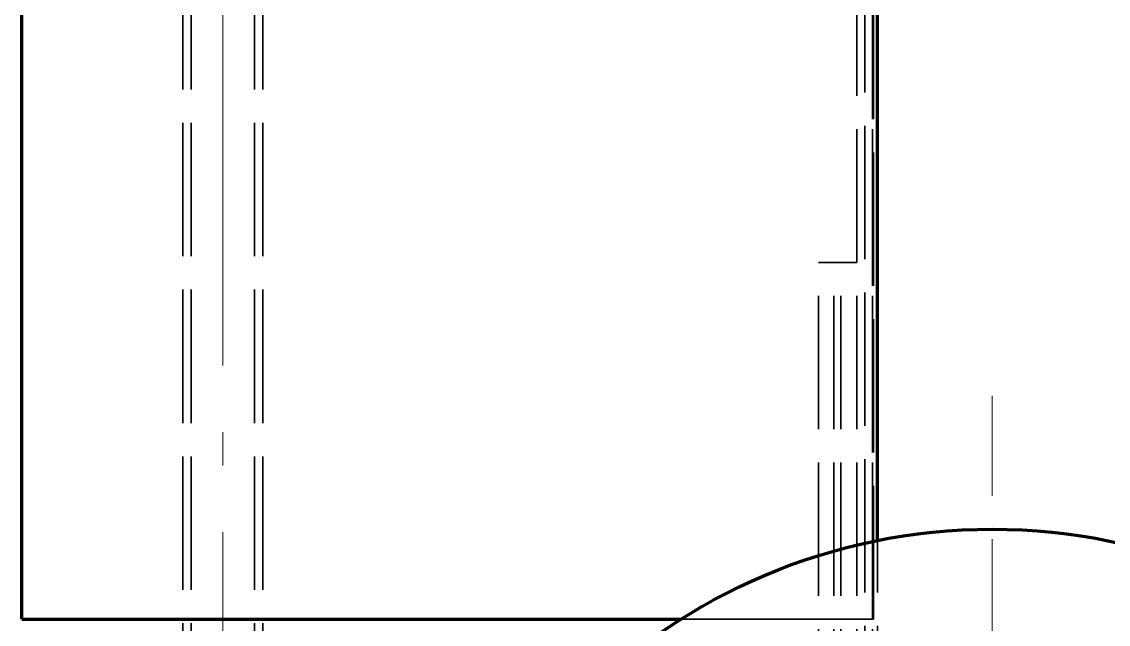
# Model space of a CAD drawing. Header units: millimetres. Extents: x 0 to 2382, y 0 to 420.
# Drawn here: x 283.38 to 315.99, y 248.65 to 266.72 of the extents above; entities that cross this region are included whole.
import ezdxf

# ---------------------------------------------------------------- set-up
doc = ezdxf.new("R2010")
doc.units = ezdxf.units.MM
doc.linetypes.add('IRAM-E-TRAZOS', pattern=[5, 4, -1])
doc.linetypes.add('IRAM-F-TRAZO-PUNTO', pattern=[20, 15, -2, 1, -2])
for name, color, linetype, lineweight in [('01-VISIBLE', 7, 'CONTINUOUS', 70), ('02-OCULTA', 4, 'IRAM-E-TRAZOS', 35), ('03-EJE', 1, 'IRAM-F-TRAZO-PUNTO', 18)]:
    doc.layers.add(name, color=color, linetype=linetype, lineweight=lineweight)

msp = doc.modelspace()

# ---------------------------------------------------------------- linework, layer by layer
at = {"layer": '01-VISIBLE'}
for p, q in [((309.055, 251.158), (309.055, 297.4)), ((283.377, 248.799), (283.377, 270.201))]:
    msp.add_line(p, q, dxfattribs=at)
msp.add_lwpolyline([(283.377, 248.799), (283.427, 248.799), (283.478, 248.799), (283.528, 248.799), (283.578, 248.799), (283.628, 248.799), (283.678, 248.799), (283.728, 248.799), (283.778, 248.799), (283.828, 248.799), (283.878, 248.799), (283.928, 248.799), (283.978, 248.799), (284.028, 248.799), (284.079, 248.799), (284.129, 248.799), (284.179, 248.799), (284.229, 248.799), (284.279, 248.799), (284.329, 248.799), (284.379, 248.799), (284.429, 248.799), (284.479, 248.799), (284.529, 248.799), (284.579, 248.799), (284.629, 248.799), (284.68, 248.799), (284.73, 248.799), (284.78, 248.799), (284.83, 248.799), (284.88, 248.799), (284.93, 248.799), (284.98, 248.799), (285.03, 248.799), (285.08, 248.799), (285.13, 248.799), (285.18, 248.799), (285.23, 248.799), (285.281, 248.799), (285.331, 248.799), (285.381, 248.799), (285.431, 248.799), (285.481, 248.799), (285.531, 248.799), (285.581, 248.799), (285.631, 248.799), (285.681, 248.799), (285.731, 248.799), (285.781, 248.799), (285.831, 248.799), (285.882, 248.799), (285.932, 248.799), (285.982, 248.799), (286.032, 248.799), (286.082, 248.799), (286.132, 248.799), (286.182, 248.799), (286.232, 248.799), (286.282, 248.799), (286.332, 248.799), (286.382, 248.799), (286.432, 248.799), (286.483, 248.799), (286.533, 248.799), (286.583, 248.799), (286.633, 248.799), (286.683, 248.799), (286.733, 248.799), (286.783, 248.799), (286.833, 248.799), (286.883, 248.799), (286.933, 248.799), (286.983, 248.799), (287.033, 248.799), (287.084, 248.799), (287.134, 248.799), (287.184, 248.799), (287.234, 248.799), (287.284, 248.799), (287.334, 248.799), (287.384, 248.799), (287.434, 248.799), (287.484, 248.799), (287.534, 248.799), (287.584, 248.799), (287.634, 248.799), (287.685, 248.799), (287.735, 248.799), (287.785, 248.799), (287.835, 248.799), (287.885, 248.799), (287.935, 248.799), (287.985, 248.799), (288.035, 248.799), (288.085, 248.799), (288.135, 248.799), (288.185, 248.799), (288.235, 248.799), (288.285, 248.799), (288.336, 248.799), (288.386, 248.799), (288.436, 248.799), (288.486, 248.799), (288.536, 248.799), (288.586, 248.799), (288.636, 248.799), (288.686, 248.799), (288.736, 248.799), (288.786, 248.799), (288.836, 248.799), (288.886, 248.799), (288.937, 248.799), (288.987, 248.799), (289.037, 248.799), (289.087, 248.799), (289.137, 248.799), (289.187, 248.799), (289.237, 248.799), (289.287, 248.799), (289.337, 248.799), (289.387, 248.799), (289.437, 248.799), (289.487, 248.799), (289.538, 248.799), (289.588, 248.799), (289.638, 248.799), (289.688, 248.799), (289.738, 248.799), (289.788, 248.799), (289.838, 248.799), (289.888, 248.799), (289.938, 248.799), (289.988, 248.799), (290.038, 248.799), (290.088, 248.799), (290.139, 248.799), (290.189, 248.799), (290.239, 248.799), (290.289, 248.799), (290.339, 248.799), (290.389, 248.799), (290.439, 248.799), (290.489, 248.799), (290.539, 248.799), (290.589, 248.799), (290.639, 248.799), (290.689, 248.799), (290.74, 248.799), (290.79, 248.799), (290.84, 248.799), (290.89, 248.799), (290.94, 248.799), (290.99, 248.799), (291.04, 248.799), (291.09, 248.799), (291.14, 248.799), (291.19, 248.799), (291.24, 248.799), (291.29, 248.799), (291.341, 248.799), (291.391, 248.799), (291.441, 248.799), (291.491, 248.799), (291.541, 248.799), (291.591, 248.799), (291.641, 248.799), (291.691, 248.799), (291.741, 248.799), (291.791, 248.799), (291.841, 248.799), (291.891, 248.799), (291.942, 248.799), (291.992, 248.799), (292.042, 248.799), (292.092, 248.799), (292.142, 248.799), (292.192, 248.799), (292.242, 248.799), (292.292, 248.799), (292.342, 248.799), (292.392, 248.799), (292.442, 248.799), (292.492, 248.799), (292.543, 248.799), (292.593, 248.799), (292.643, 248.799), (292.693, 248.799), (292.743, 248.799), (292.793, 248.799), (292.843, 248.799), (292.893, 248.799), (292.943, 248.799), (292.993, 248.799), (293.043, 248.799), (293.093, 248.799), (293.144, 248.799), (293.194, 248.799), (293.244, 248.799), (293.294, 248.799), (293.344, 248.799), (293.394, 248.799), (293.444, 248.799), (293.494, 248.799), (293.544, 248.799), (293.594, 248.799), (293.644, 248.799), (293.694, 248.799), (293.745, 248.799), (293.795, 248.799), (293.845, 248.799), (293.895, 248.799), (293.945, 248.799), (293.995, 248.799), (294.045, 248.799), (294.095, 248.799), (294.145, 248.799), (294.195, 248.799), (294.245, 248.799), (294.295, 248.799), (294.346, 248.799), (294.396, 248.799), (294.446, 248.799), (294.496, 248.799), (294.546, 248.799), (294.596, 248.799), (294.646, 248.799), (294.696, 248.799), (294.746, 248.799), (294.796, 248.799), (294.846, 248.799), (294.896, 248.799), (294.946, 248.799), (294.997, 248.799), (295.047, 248.799), (295.097, 248.799), (295.147, 248.799), (295.197, 248.799), (295.247, 248.799), (295.297, 248.799), (295.347, 248.799), (295.397, 248.799), (295.447, 248.799), (295.497, 248.799), (295.547, 248.799), (295.598, 248.799), (295.648, 248.799), (295.698, 248.799), (295.748, 248.799), (295.798, 248.799), (295.848, 248.799), (295.898, 248.799), (295.948, 248.799), (295.998, 248.799), (296.048, 248.799), (296.098, 248.799), (296.148, 248.799), (296.199, 248.799), (296.249, 248.799), (296.299, 248.799), (296.349, 248.799), (296.399, 248.799), (296.449, 248.799), (296.499, 248.799), (296.549, 248.799), (296.599, 248.799), (296.649, 248.799), (296.699, 248.799), (296.749, 248.799), (296.8, 248.799), (296.85, 248.799), (296.9, 248.799), (296.95, 248.799), (297, 248.799), (297.05, 248.799), (297.1, 248.799), (297.15, 248.799), (297.2, 248.799), (297.25, 248.799), (297.3, 248.799), (297.35, 248.799), (297.401, 248.799), (297.451, 248.799), (297.501, 248.799), (297.551, 248.799), (297.601, 248.799), (297.651, 248.799), (297.701, 248.799), (297.751, 248.799), (297.801, 248.799), (297.851, 248.799), (297.901, 248.799), (297.951, 248.799), (298.002, 248.799), (298.052, 248.799), (298.102, 248.799), (298.152, 248.799), (298.202, 248.799), (298.252, 248.799), (298.302, 248.799), (298.352, 248.799), (298.402, 248.799), (298.452, 248.799), (298.502, 248.799), (298.552, 248.799), (298.603, 248.799), (298.653, 248.799), (298.703, 248.799), (298.753, 248.799), (298.803, 248.799), (298.853, 248.799), (298.903, 248.799), (298.953, 248.799), (299.003, 248.799), (299.053, 248.799), (299.103, 248.799), (299.153, 248.799), (299.204, 248.799), (299.254, 248.799), (299.304, 248.799), (299.354, 248.799), (299.404, 248.799), (299.454, 248.799), (299.504, 248.799), (299.554, 248.799), (299.604, 248.799), (299.654, 248.799), (299.704, 248.799), (299.754, 248.799), (299.805, 248.799), (299.855, 248.799), (299.905, 248.799), (299.955, 248.799), (300.005, 248.799), (300.055, 248.799), (300.105, 248.799), (300.155, 248.799), (300.205, 248.799), (300.255, 248.799), (300.305, 248.799), (300.355, 248.799), (300.406, 248.799), (300.456, 248.799), (300.506, 248.799), (300.556, 248.799), (300.606, 248.799), (300.656, 248.799), (300.706, 248.799), (300.756, 248.799), (300.806, 248.799), (300.856, 248.799), (300.906, 248.799), (300.956, 248.799), (301.006, 248.799), (301.057, 248.799), (301.107, 248.799), (301.157, 248.799), (301.207, 248.799), (301.257, 248.799), (301.307, 248.799), (301.357, 248.799), (301.407, 248.799), (301.457, 248.799), (301.507, 248.799), (301.557, 248.799), (301.607, 248.799), (301.658, 248.799), (301.708, 248.799), (301.758, 248.799), (301.808, 248.799), (301.858, 248.799), (301.908, 248.799), (301.958, 248.799), (302.008, 248.799), (302.058, 248.799), (302.108, 248.799), (302.158, 248.799), (302.208, 248.799), (302.259, 248.799), (302.309, 248.799), (302.359, 248.799), (302.409, 248.799), (302.459, 248.799), (302.509, 248.799), (302.559, 248.799), (302.609, 248.799), (302.659, 248.799), (302.709, 248.799), (302.759, 248.799), (302.809, 248.799), (302.86, 248.799), (302.91, 248.799), (302.96, 248.799), (303.01, 248.799), (303.06, 248.799), (303.11, 248.799), (303.16, 248.799)], dxfattribs=at)
msp.add_circle((312.5, 234), 17.5, dxfattribs=at)
at = {"layer": '02-OCULTA'}
for p, q in [((288.212, 219.685), (288.212, 312.118)), ((288.462, 219.685), (288.462, 312.118)), ((290.362, 219.685), (290.362, 312.118)), ((290.612, 219.685), (290.612, 312.118)), ((308.437, 229.5), (308.437, 297.5)), ((308.675, 229.6), (308.675, 297.4)), ((308.675, 229.6), (308.675, 297.4)), ((308.912, 229.5), (308.912, 297.4)), ((309.055, 229.6), (309.055, 297.4)), ((283.377, 248.799), (283.377, 270.201)), ((283.387, 248.799), (283.387, 270.201)), ((283.387, 248.799), (283.387, 270.201)), ((308.912, 248.799), (308.912, 270.201)), ((308.942, 248.799), (308.942, 270.201)), ((307.293, 259.5), (307.751, 259.5)), ((307.293, 259.5), (307.751, 259.5)), ((307.293, 239.5), (307.293, 259.5)), ((307.293, 239.5), (307.293, 259.5)), ((307.751, 239.5), (307.751, 259.5)), ((307.751, 239.5), (307.751, 259.5)), ((307.962, 239.5), (307.962, 259.5)), ((308.437, 239.5), (308.437, 259.5)), ((309.055, 229.6), (309.055, 251.158)), ((283.387, 248.799), (283.377, 248.799)), ((283.387, 248.799), (283.377, 248.799))]:
    msp.add_line(p, q, dxfattribs=at)
for points in [[(307.293, 259.5), (307.344, 259.5), (307.396, 259.5), (307.447, 259.5), (307.499, 259.5), (307.55, 259.5), (307.602, 259.5), (307.653, 259.5), (307.705, 259.5), (307.756, 259.5), (307.808, 259.5), (307.859, 259.5), (307.911, 259.5), (307.962, 259.5)], [(307.962, 259.5), (307.911, 259.5), (307.859, 259.5), (307.808, 259.5), (307.756, 259.5), (307.705, 259.5), (307.653, 259.5), (307.602, 259.5), (307.55, 259.5), (307.499, 259.5), (307.447, 259.5), (307.396, 259.5), (307.344, 259.5), (307.293, 259.5)], [(307.751, 259.5), (307.803, 259.5), (307.856, 259.5), (307.909, 259.5), (307.962, 259.5), (308.015, 259.5), (308.068, 259.5), (308.12, 259.5), (308.173, 259.5), (308.226, 259.5), (308.279, 259.5), (308.332, 259.5), (308.385, 259.5), (308.437, 259.5)], [(308.437, 259.5), (308.385, 259.5), (308.332, 259.5), (308.279, 259.5), (308.226, 259.5), (308.173, 259.5), (308.12, 259.5), (308.068, 259.5), (308.015, 259.5), (307.962, 259.5), (307.909, 259.5), (307.856, 259.5), (307.803, 259.5), (307.751, 259.5)], [(308.942, 248.799), (308.879, 248.799), (308.815, 248.799), (308.751, 248.799), (308.687, 248.799), (308.623, 248.799), (308.559, 248.799), (308.495, 248.799), (308.431, 248.799), (308.367, 248.799), (308.303, 248.799), (308.239, 248.799), (308.176, 248.799), (308.112, 248.799), (308.048, 248.799), (307.984, 248.799), (307.92, 248.799), (307.856, 248.799), (307.792, 248.799), (307.728, 248.799), (307.664, 248.799), (307.6, 248.799), (307.536, 248.799), (307.473, 248.799), (307.409, 248.799), (307.345, 248.799), (307.281, 248.799), (307.217, 248.799), (307.153, 248.799), (307.089, 248.799), (307.025, 248.799), (306.961, 248.799), (306.897, 248.799), (306.833, 248.799), (306.769, 248.799), (306.706, 248.799), (306.642, 248.799), (306.578, 248.799), (306.514, 248.799), (306.45, 248.799), (306.386, 248.799), (306.322, 248.799), (306.258, 248.799), (306.194, 248.799), (306.13, 248.799), (306.066, 248.799), (306.003, 248.799), (305.939, 248.799), (305.875, 248.799), (305.811, 248.799), (305.747, 248.799), (305.683, 248.799), (305.619, 248.799), (305.555, 248.799), (305.491, 248.799), (305.427, 248.799), (305.363, 248.799), (305.299, 248.799), (305.236, 248.799), (305.172, 248.799), (305.108, 248.799), (305.044, 248.799), (304.98, 248.799), (304.916, 248.799), (304.852, 248.799), (304.788, 248.799), (304.724, 248.799), (304.66, 248.799), (304.596, 248.799), (304.533, 248.799), (304.469, 248.799), (304.405, 248.799), (304.341, 248.799), (304.277, 248.799), (304.213, 248.799), (304.149, 248.799), (304.085, 248.799), (304.021, 248.799), (303.957, 248.799), (303.893, 248.799), (303.829, 248.799), (303.766, 248.799), (303.702, 248.799), (303.638, 248.799), (303.574, 248.799), (303.51, 248.799), (303.446, 248.799), (303.382, 248.799), (303.318, 248.799), (303.254, 248.799), (303.19, 248.799), (303.126, 248.799), (303.063, 248.799), (302.999, 248.799), (302.935, 248.799), (302.871, 248.799), (302.807, 248.799), (302.743, 248.799), (302.679, 248.799), (302.615, 248.799), (302.551, 248.799), (302.487, 248.799), (302.423, 248.799), (302.359, 248.799), (302.296, 248.799), (302.232, 248.799), (302.168, 248.799), (302.104, 248.799), (302.04, 248.799), (301.976, 248.799), (301.912, 248.799), (301.848, 248.799), (301.784, 248.799), (301.72, 248.799), (301.656, 248.799), (301.593, 248.799), (301.529, 248.799), (301.465, 248.799), (301.401, 248.799), (301.337, 248.799), (301.273, 248.799), (301.209, 248.799), (301.145, 248.799), (301.081, 248.799), (301.017, 248.799), (300.953, 248.799), (300.889, 248.799), (300.826, 248.799), (300.762, 248.799), (300.698, 248.799), (300.634, 248.799), (300.57, 248.799), (300.506, 248.799), (300.442, 248.799), (300.378, 248.799), (300.314, 248.799), (300.25, 248.799), (300.186, 248.799), (300.123, 248.799), (300.059, 248.799), (299.995, 248.799), (299.931, 248.799), (299.867, 248.799), (299.803, 248.799), (299.739, 248.799), (299.675, 248.799), (299.611, 248.799), (299.547, 248.799), (299.483, 248.799), (299.419, 248.799), (299.356, 248.799), (299.292, 248.799), (299.228, 248.799), (299.164, 248.799), (299.1, 248.799), (299.036, 248.799), (298.972, 248.799), (298.908, 248.799), (298.844, 248.799), (298.78, 248.799), (298.716, 248.799), (298.653, 248.799), (298.589, 248.799), (298.525, 248.799), (298.461, 248.799), (298.397, 248.799), (298.333, 248.799), (298.269, 248.799), (298.205, 248.799), (298.141, 248.799), (298.077, 248.799), (298.013, 248.799), (297.95, 248.799), (297.886, 248.799), (297.822, 248.799), (297.758, 248.799), (297.694, 248.799), (297.63, 248.799), (297.566, 248.799), (297.502, 248.799), (297.438, 248.799), (297.374, 248.799), (297.31, 248.799), (297.246, 248.799), (297.183, 248.799), (297.119, 248.799), (297.055, 248.799), (296.991, 248.799), (296.927, 248.799), (296.863, 248.799), (296.799, 248.799), (296.735, 248.799), (296.671, 248.799), (296.607, 248.799), (296.543, 248.799), (296.48, 248.799), (296.416, 248.799), (296.352, 248.799), (296.288, 248.799), (296.224, 248.799), (296.16, 248.799), (296.096, 248.799), (296.032, 248.799), (295.968, 248.799), (295.904, 248.799), (295.84, 248.799), (295.776, 248.799), (295.713, 248.799), (295.649, 248.799), (295.585, 248.799), (295.521, 248.799), (295.457, 248.799), (295.393, 248.799), (295.329, 248.799), (295.265, 248.799), (295.201, 248.799), (295.137, 248.799), (295.073, 248.799), (295.01, 248.799), (294.946, 248.799), (294.882, 248.799), (294.818, 248.799), (294.754, 248.799), (294.69, 248.799), (294.626, 248.799), (294.562, 248.799), (294.498, 248.799), (294.434, 248.799), (294.37, 248.799), (294.306, 248.799), (294.243, 248.799), (294.179, 248.799), (294.115, 248.799), (294.051, 248.799), (293.987, 248.799), (293.923, 248.799), (293.859, 248.799), (293.795, 248.799), (293.731, 248.799), (293.667, 248.799), (293.603, 248.799), (293.54, 248.799), (293.476, 248.799), (293.412, 248.799), (293.348, 248.799), (293.284, 248.799), (293.22, 248.799), (293.156, 248.799), (293.092, 248.799), (293.028, 248.799), (292.964, 248.799), (292.9, 248.799), (292.836, 248.799), (292.773, 248.799), (292.709, 248.799), (292.645, 248.799), (292.581, 248.799), (292.517, 248.799), (292.453, 248.799), (292.389, 248.799), (292.325, 248.799), (292.261, 248.799), (292.197, 248.799), (292.133, 248.799), (292.07, 248.799), (292.006, 248.799), (291.942, 248.799), (291.878, 248.799), (291.814, 248.799), (291.75, 248.799), (291.686, 248.799), (291.622, 248.799), (291.558, 248.799), (291.494, 248.799), (291.43, 248.799), (291.366, 248.799), (291.303, 248.799), (291.239, 248.799), (291.175, 248.799), (291.111, 248.799), (291.047, 248.799), (290.983, 248.799), (290.919, 248.799), (290.855, 248.799), (290.791, 248.799), (290.727, 248.799), (290.663, 248.799), (290.6, 248.799), (290.536, 248.799), (290.472, 248.799), (290.408, 248.799), (290.344, 248.799), (290.28, 248.799), (290.216, 248.799), (290.152, 248.799), (290.088, 248.799), (290.024, 248.799), (289.96, 248.799), (289.896, 248.799), (289.833, 248.799), (289.769, 248.799), (289.705, 248.799), (289.641, 248.799), (289.577, 248.799), (289.513, 248.799), (289.449, 248.799), (289.385, 248.799), (289.321, 248.799), (289.257, 248.799), (289.193, 248.799), (289.13, 248.799), (289.066, 248.799), (289.002, 248.799), (288.938, 248.799), (288.874, 248.799), (288.81, 248.799), (288.746, 248.799), (288.682, 248.799), (288.618, 248.799), (288.554, 248.799), (288.49, 248.799), (288.427, 248.799), (288.363, 248.799), (288.299, 248.799), (288.235, 248.799), (288.171, 248.799), (288.107, 248.799), (288.043, 248.799), (287.979, 248.799), (287.915, 248.799), (287.851, 248.799), (287.787, 248.799), (287.723, 248.799), (287.66, 248.799), (287.596, 248.799), (287.532, 248.799), (287.468, 248.799), (287.404, 248.799), (287.34, 248.799), (287.276, 248.799), (287.212, 248.799), (287.148, 248.799), (287.084, 248.799), (287.02, 248.799), (286.957, 248.799), (286.893, 248.799), (286.829, 248.799), (286.765, 248.799), (286.701, 248.799), (286.637, 248.799), (286.573, 248.799), (286.509, 248.799), (286.445, 248.799), (286.381, 248.799), (286.317, 248.799), (286.253, 248.799), (286.19, 248.799), (286.126, 248.799), (286.062, 248.799), (285.998, 248.799), (285.934, 248.799), (285.87, 248.799), (285.806, 248.799), (285.742, 248.799), (285.678, 248.799), (285.614, 248.799), (285.55, 248.799), (285.487, 248.799), (285.423, 248.799), (285.359, 248.799), (285.295, 248.799), (285.231, 248.799), (285.167, 248.799), (285.103, 248.799), (285.039, 248.799), (284.975, 248.799), (284.911, 248.799), (284.847, 248.799), (284.783, 248.799), (284.72, 248.799), (284.656, 248.799), (284.592, 248.799), (284.528, 248.799), (284.464, 248.799), (284.4, 248.799), (284.336, 248.799), (284.272, 248.799), (284.208, 248.799), (284.144, 248.799), (284.08, 248.799), (284.017, 248.799), (283.953, 248.799), (283.889, 248.799), (283.825, 248.799), (283.761, 248.799), (283.697, 248.799), (283.633, 248.799), (283.569, 248.799), (283.505, 248.799), (283.441, 248.799), (283.377, 248.799)], [(283.387, 248.799), (283.45, 248.799), (283.514, 248.799), (283.578, 248.799), (283.642, 248.799), (283.706, 248.799), (283.77, 248.799), (283.833, 248.799), (283.897, 248.799), (283.961, 248.799), (284.025, 248.799), (284.089, 248.799), (284.152, 248.799), (284.216, 248.799), (284.28, 248.799), (284.344, 248.799), (284.408, 248.799), (284.472, 248.799), (284.535, 248.799), (284.599, 248.799), (284.663, 248.799), (284.727, 248.799), (284.791, 248.799), (284.854, 248.799), (284.918, 248.799), (284.982, 248.799), (285.046, 248.799), (285.11, 248.799), (285.173, 248.799), (285.237, 248.799), (285.301, 248.799), (285.365, 248.799), (285.429, 248.799), (285.493, 248.799), (285.556, 248.799), (285.62, 248.799), (285.684, 248.799), (285.748, 248.799), (285.812, 248.799), (285.875, 248.799), (285.939, 248.799), (286.003, 248.799), (286.067, 248.799), (286.131, 248.799), (286.195, 248.799), (286.258, 248.799), (286.322, 248.799), (286.386, 248.799), (286.45, 248.799), (286.514, 248.799), (286.577, 248.799), (286.641, 248.799), (286.705, 248.799), (286.769, 248.799), (286.833, 248.799), (286.896, 248.799), (286.96, 248.799), (287.024, 248.799), (287.088, 248.799), (287.152, 248.799), (287.216, 248.799), (287.279, 248.799), (287.343, 248.799), (287.407, 248.799), (287.471, 248.799), (287.535, 248.799), (287.598, 248.799), (287.662, 248.799), (287.726, 248.799), (287.79, 248.799), (287.854, 248.799), (287.918, 248.799), (287.981, 248.799), (288.045, 248.799), (288.109, 248.799), (288.173, 248.799), (288.237, 248.799), (288.3, 248.799), (288.364, 248.799), (288.428, 248.799), (288.492, 248.799), (288.556, 248.799), (288.619, 248.799), (288.683, 248.799), (288.747, 248.799), (288.811, 248.799), (288.875, 248.799), (288.939, 248.799), (289.002, 248.799), (289.066, 248.799), (289.13, 248.799), (289.194, 248.799), (289.258, 248.799), (289.321, 248.799), (289.385, 248.799), (289.449, 248.799), (289.513, 248.799), (289.577, 248.799), (289.64, 248.799), (289.704, 248.799), (289.768, 248.799), (289.832, 248.799), (289.896, 248.799), (289.96, 248.799), (290.023, 248.799), (290.087, 248.799), (290.151, 248.799), (290.215, 248.799), (290.279, 248.799), (290.342, 248.799), (290.406, 248.799), (290.47, 248.799), (290.534, 248.799), (290.598, 248.799), (290.662, 248.799), (290.725, 248.799), (290.789, 248.799), (290.853, 248.799), (290.917, 248.799), (290.981, 248.799), (291.044, 248.799), (291.108, 248.799), (291.172, 248.799), (291.236, 248.799), (291.3, 248.799), (291.363, 248.799), (291.427, 248.799), (291.491, 248.799), (291.555, 248.799), (291.619, 248.799), (291.683, 248.799), (291.746, 248.799), (291.81, 248.799), (291.874, 248.799), (291.938, 248.799), (292.002, 248.799), (292.065, 248.799), (292.129, 248.799), (292.193, 248.799), (292.257, 248.799), (292.321, 248.799), (292.385, 248.799), (292.448, 248.799), (292.512, 248.799), (292.576, 248.799), (292.64, 248.799), (292.704, 248.799), (292.767, 248.799), (292.831, 248.799), (292.895, 248.799), (292.959, 248.799), (293.023, 248.799), (293.086, 248.799), (293.15, 248.799), (293.214, 248.799), (293.278, 248.799), (293.342, 248.799), (293.406, 248.799), (293.469, 248.799), (293.533, 248.799), (293.597, 248.799), (293.661, 248.799), (293.725, 248.799), (293.788, 248.799), (293.852, 248.799), (293.916, 248.799), (293.98, 248.799), (294.044, 248.799), (294.108, 248.799), (294.171, 248.799), (294.235, 248.799), (294.299, 248.799), (294.363, 248.799), (294.427, 248.799), (294.49, 248.799), (294.554, 248.799), (294.618, 248.799), (294.682, 248.799), (294.746, 248.799), (294.809, 248.799), (294.873, 248.799), (294.937, 248.799), (295.001, 248.799), (295.065, 248.799), (295.129, 248.799), (295.192, 248.799), (295.256, 248.799), (295.32, 248.799), (295.384, 248.799), (295.448, 248.799), (295.511, 248.799), (295.575, 248.799), (295.639, 248.799), (295.703, 248.799), (295.767, 248.799), (295.831, 248.799), (295.894, 248.799), (295.958, 248.799), (296.022, 248.799), (296.086, 248.799), (296.15, 248.799), (296.213, 248.799), (296.277, 248.799), (296.341, 248.799), (296.405, 248.799), (296.469, 248.799), (296.532, 248.799), (296.596, 248.799), (296.66, 248.799), (296.724, 248.799), (296.788, 248.799), (296.852, 248.799), (296.915, 248.799), (296.979, 248.799), (297.043, 248.799), (297.107, 248.799), (297.171, 248.799), (297.234, 248.799), (297.298, 248.799), (297.362, 248.799), (297.426, 248.799), (297.49, 248.799), (297.554, 248.799), (297.617, 248.799), (297.681, 248.799), (297.745, 248.799), (297.809, 248.799), (297.873, 248.799), (297.936, 248.799), (298, 248.799), (298.064, 248.799), (298.128, 248.799), (298.192, 248.799), (298.255, 248.799), (298.319, 248.799), (298.383, 248.799), (298.447, 248.799), (298.511, 248.799), (298.575, 248.799), (298.638, 248.799), (298.702, 248.799), (298.766, 248.799), (298.83, 248.799), (298.894, 248.799), (298.957, 248.799), (299.021, 248.799), (299.085, 248.799), (299.149, 248.799), (299.213, 248.799), (299.276, 248.799), (299.34, 248.799), (299.404, 248.799), (299.468, 248.799), (299.532, 248.799), (299.596, 248.799), (299.659, 248.799), (299.723, 248.799), (299.787, 248.799), (299.851, 248.799), (299.915, 248.799), (299.978, 248.799), (300.042, 248.799), (300.106, 248.799), (300.17, 248.799), (300.234, 248.799), (300.298, 248.799), (300.361, 248.799), (300.425, 248.799), (300.489, 248.799), (300.553, 248.799), (300.617, 248.799), (300.68, 248.799), (300.744, 248.799), (300.808, 248.799), (300.872, 248.799), (300.936, 248.799), (300.999, 248.799), (301.063, 248.799), (301.127, 248.799), (301.191, 248.799), (301.255, 248.799), (301.319, 248.799), (301.382, 248.799), (301.446, 248.799), (301.51, 248.799), (301.574, 248.799), (301.638, 248.799), (301.701, 248.799), (301.765, 248.799), (301.829, 248.799), (301.893, 248.799), (301.957, 248.799), (302.021, 248.799), (302.084, 248.799), (302.148, 248.799), (302.212, 248.799), (302.276, 248.799), (302.34, 248.799), (302.403, 248.799), (302.467, 248.799), (302.531, 248.799), (302.595, 248.799), (302.659, 248.799), (302.722, 248.799), (302.786, 248.799), (302.85, 248.799), (302.914, 248.799), (302.978, 248.799), (303.042, 248.799), (303.105, 248.799), (303.169, 248.799), (303.233, 248.799), (303.297, 248.799), (303.361, 248.799), (303.424, 248.799), (303.488, 248.799), (303.552, 248.799), (303.616, 248.799), (303.68, 248.799), (303.744, 248.799), (303.807, 248.799), (303.871, 248.799), (303.935, 248.799), (303.999, 248.799), (304.063, 248.799), (304.126, 248.799), (304.19, 248.799), (304.254, 248.799), (304.318, 248.799), (304.382, 248.799), (304.445, 248.799), (304.509, 248.799), (304.573, 248.799), (304.637, 248.799), (304.701, 248.799), (304.765, 248.799), (304.828, 248.799), (304.892, 248.799), (304.956, 248.799), (305.02, 248.799), (305.084, 248.799), (305.147, 248.799), (305.211, 248.799), (305.275, 248.799), (305.339, 248.799), (305.403, 248.799), (305.467, 248.799), (305.53, 248.799), (305.594, 248.799), (305.658, 248.799), (305.722, 248.799), (305.786, 248.799), (305.849, 248.799), (305.913, 248.799), (305.977, 248.799), (306.041, 248.799), (306.105, 248.799), (306.168, 248.799), (306.232, 248.799), (306.296, 248.799), (306.36, 248.799), (306.424, 248.799), (306.488, 248.799), (306.551, 248.799), (306.615, 248.799), (306.679, 248.799), (306.743, 248.799), (306.807, 248.799), (306.87, 248.799), (306.934, 248.799), (306.998, 248.799), (307.062, 248.799), (307.126, 248.799), (307.19, 248.799), (307.253, 248.799), (307.317, 248.799), (307.381, 248.799), (307.445, 248.799), (307.509, 248.799), (307.572, 248.799), (307.636, 248.799), (307.7, 248.799), (307.764, 248.799), (307.828, 248.799), (307.891, 248.799), (307.955, 248.799), (308.019, 248.799), (308.083, 248.799), (308.147, 248.799), (308.211, 248.799), (308.274, 248.799), (308.338, 248.799), (308.402, 248.799), (308.466, 248.799), (308.53, 248.799), (308.593, 248.799), (308.657, 248.799), (308.721, 248.799), (308.785, 248.799), (308.849, 248.799), (308.912, 248.799)], [(308.912, 248.799), (308.849, 248.799), (308.785, 248.799), (308.721, 248.799), (308.657, 248.799), (308.593, 248.799), (308.53, 248.799), (308.466, 248.799), (308.402, 248.799), (308.338, 248.799), (308.274, 248.799), (308.211, 248.799), (308.147, 248.799), (308.083, 248.799), (308.019, 248.799), (307.955, 248.799), (307.891, 248.799), (307.828, 248.799), (307.764, 248.799), (307.7, 248.799), (307.636, 248.799), (307.572, 248.799), (307.509, 248.799), (307.445, 248.799), (307.381, 248.799), (307.317, 248.799), (307.253, 248.799), (307.19, 248.799), (307.126, 248.799), (307.062, 248.799), (306.998, 248.799), (306.934, 248.799), (306.87, 248.799), (306.807, 248.799), (306.743, 248.799), (306.679, 248.799), (306.615, 248.799), (306.551, 248.799), (306.488, 248.799), (306.424, 248.799), (306.36, 248.799), (306.296, 248.799), (306.232, 248.799), (306.168, 248.799), (306.105, 248.799), (306.041, 248.799), (305.977, 248.799), (305.913, 248.799), (305.849, 248.799), (305.786, 248.799), (305.722, 248.799), (305.658, 248.799), (305.594, 248.799), (305.53, 248.799), (305.467, 248.799), (305.403, 248.799), (305.339, 248.799), (305.275, 248.799), (305.211, 248.799), (305.147, 248.799), (305.084, 248.799), (305.02, 248.799), (304.956, 248.799), (304.892, 248.799), (304.828, 248.799), (304.765, 248.799), (304.701, 248.799), (304.637, 248.799), (304.573, 248.799), (304.509, 248.799), (304.445, 248.799), (304.382, 248.799), (304.318, 248.799), (304.254, 248.799), (304.19, 248.799), (304.126, 248.799), (304.063, 248.799), (303.999, 248.799), (303.935, 248.799), (303.871, 248.799), (303.807, 248.799), (303.744, 248.799), (303.68, 248.799), (303.616, 248.799), (303.552, 248.799), (303.488, 248.799), (303.424, 248.799), (303.361, 248.799), (303.297, 248.799), (303.233, 248.799), (303.169, 248.799), (303.105, 248.799), (303.042, 248.799), (302.978, 248.799), (302.914, 248.799), (302.85, 248.799), (302.786, 248.799), (302.722, 248.799), (302.659, 248.799), (302.595, 248.799), (302.531, 248.799), (302.467, 248.799), (302.403, 248.799), (302.34, 248.799), (302.276, 248.799), (302.212, 248.799), (302.148, 248.799), (302.084, 248.799), (302.021, 248.799), (301.957, 248.799), (301.893, 248.799), (301.829, 248.799), (301.765, 248.799), (301.701, 248.799), (301.638, 248.799), (301.574, 248.799), (301.51, 248.799), (301.446, 248.799), (301.382, 248.799), (301.319, 248.799), (301.255, 248.799), (301.191, 248.799), (301.127, 248.799), (301.063, 248.799), (300.999, 248.799), (300.936, 248.799), (300.872, 248.799), (300.808, 248.799), (300.744, 248.799), (300.68, 248.799), (300.617, 248.799), (300.553, 248.799), (300.489, 248.799), (300.425, 248.799), (300.361, 248.799), (300.298, 248.799), (300.234, 248.799), (300.17, 248.799), (300.106, 248.799), (300.042, 248.799), (299.978, 248.799), (299.915, 248.799), (299.851, 248.799), (299.787, 248.799), (299.723, 248.799), (299.659, 248.799), (299.596, 248.799), (299.532, 248.799), (299.468, 248.799), (299.404, 248.799), (299.34, 248.799), (299.276, 248.799), (299.213, 248.799), (299.149, 248.799), (299.085, 248.799), (299.021, 248.799), (298.957, 248.799), (298.894, 248.799), (298.83, 248.799), (298.766, 248.799), (298.702, 248.799), (298.638, 248.799), (298.575, 248.799), (298.511, 248.799), (298.447, 248.799), (298.383, 248.799), (298.319, 248.799), (298.255, 248.799), (298.192, 248.799), (298.128, 248.799), (298.064, 248.799), (298, 248.799), (297.936, 248.799), (297.873, 248.799), (297.809, 248.799), (297.745, 248.799), (297.681, 248.799), (297.617, 248.799), (297.554, 248.799), (297.49, 248.799), (297.426, 248.799), (297.362, 248.799), (297.298, 248.799), (297.234, 248.799), (297.171, 248.799), (297.107, 248.799), (297.043, 248.799), (296.979, 248.799), (296.915, 248.799), (296.852, 248.799), (296.788, 248.799), (296.724, 248.799), (296.66, 248.799), (296.596, 248.799), (296.532, 248.799), (296.469, 248.799), (296.405, 248.799), (296.341, 248.799), (296.277, 248.799), (296.213, 248.799), (296.15, 248.799), (296.086, 248.799), (296.022, 248.799), (295.958, 248.799), (295.894, 248.799), (295.831, 248.799), (295.767, 248.799), (295.703, 248.799), (295.639, 248.799), (295.575, 248.799), (295.511, 248.799), (295.448, 248.799), (295.384, 248.799), (295.32, 248.799), (295.256, 248.799), (295.192, 248.799), (295.129, 248.799), (295.065, 248.799), (295.001, 248.799), (294.937, 248.799), (294.873, 248.799), (294.809, 248.799), (294.746, 248.799), (294.682, 248.799), (294.618, 248.799), (294.554, 248.799), (294.49, 248.799), (294.427, 248.799), (294.363, 248.799), (294.299, 248.799), (294.235, 248.799), (294.171, 248.799), (294.108, 248.799), (294.044, 248.799), (293.98, 248.799), (293.916, 248.799), (293.852, 248.799), (293.788, 248.799), (293.725, 248.799), (293.661, 248.799), (293.597, 248.799), (293.533, 248.799), (293.469, 248.799), (293.406, 248.799), (293.342, 248.799), (293.278, 248.799), (293.214, 248.799), (293.15, 248.799), (293.086, 248.799), (293.023, 248.799), (292.959, 248.799), (292.895, 248.799), (292.831, 248.799), (292.767, 248.799), (292.704, 248.799), (292.64, 248.799), (292.576, 248.799), (292.512, 248.799), (292.448, 248.799), (292.385, 248.799), (292.321, 248.799), (292.257, 248.799), (292.193, 248.799), (292.129, 248.799), (292.065, 248.799), (292.002, 248.799), (291.938, 248.799), (291.874, 248.799), (291.81, 248.799), (291.746, 248.799), (291.683, 248.799), (291.619, 248.799), (291.555, 248.799), (291.491, 248.799), (291.427, 248.799), (291.363, 248.799), (291.3, 248.799), (291.236, 248.799), (291.172, 248.799), (291.108, 248.799), (291.044, 248.799), (290.981, 248.799), (290.917, 248.799), (290.853, 248.799), (290.789, 248.799), (290.725, 248.799), (290.662, 248.799), (290.598, 248.799), (290.534, 248.799), (290.47, 248.799), (290.406, 248.799), (290.342, 248.799), (290.279, 248.799), (290.215, 248.799), (290.151, 248.799), (290.087, 248.799), (290.023, 248.799), (289.96, 248.799), (289.896, 248.799), (289.832, 248.799), (289.768, 248.799), (289.704, 248.799), (289.64, 248.799), (289.577, 248.799), (289.513, 248.799), (289.449, 248.799), (289.385, 248.799), (289.321, 248.799), (289.258, 248.799), (289.194, 248.799), (289.13, 248.799), (289.066, 248.799), (289.002, 248.799), (288.939, 248.799), (288.875, 248.799), (288.811, 248.799), (288.747, 248.799), (288.683, 248.799), (288.619, 248.799), (288.556, 248.799), (288.492, 248.799), (288.428, 248.799), (288.364, 248.799), (288.3, 248.799), (288.237, 248.799), (288.173, 248.799), (288.109, 248.799), (288.045, 248.799), (287.981, 248.799), (287.918, 248.799), (287.854, 248.799), (287.79, 248.799), (287.726, 248.799), (287.662, 248.799), (287.598, 248.799), (287.535, 248.799), (287.471, 248.799), (287.407, 248.799), (287.343, 248.799), (287.279, 248.799), (287.216, 248.799), (287.152, 248.799), (287.088, 248.799), (287.024, 248.799), (286.96, 248.799), (286.896, 248.799), (286.833, 248.799), (286.769, 248.799), (286.705, 248.799), (286.641, 248.799), (286.577, 248.799), (286.514, 248.799), (286.45, 248.799), (286.386, 248.799), (286.322, 248.799), (286.258, 248.799), (286.195, 248.799), (286.131, 248.799), (286.067, 248.799), (286.003, 248.799), (285.939, 248.799), (285.875, 248.799), (285.812, 248.799), (285.748, 248.799), (285.684, 248.799), (285.62, 248.799), (285.556, 248.799), (285.493, 248.799), (285.429, 248.799), (285.365, 248.799), (285.301, 248.799), (285.237, 248.799), (285.173, 248.799), (285.11, 248.799), (285.046, 248.799), (284.982, 248.799), (284.918, 248.799), (284.854, 248.799), (284.791, 248.799), (284.727, 248.799), (284.663, 248.799), (284.599, 248.799), (284.535, 248.799), (284.472, 248.799), (284.408, 248.799), (284.344, 248.799), (284.28, 248.799), (284.216, 248.799), (284.152, 248.799), (284.089, 248.799), (284.025, 248.799), (283.961, 248.799), (283.897, 248.799), (283.833, 248.799), (283.77, 248.799), (283.706, 248.799), (283.642, 248.799), (283.578, 248.799), (283.514, 248.799), (283.45, 248.799), (283.387, 248.799)], [(303.16, 248.799), (303.21, 248.799), (303.261, 248.799), (303.311, 248.799), (303.361, 248.799), (303.411, 248.799), (303.462, 248.799), (303.512, 248.799), (303.562, 248.799), (303.613, 248.799), (303.663, 248.799), (303.713, 248.799), (303.763, 248.799), (303.814, 248.799), (303.864, 248.799), (303.914, 248.799), (303.965, 248.799), (304.015, 248.799), (304.065, 248.799), (304.115, 248.799), (304.166, 248.799), (304.216, 248.799), (304.266, 248.799), (304.317, 248.799), (304.367, 248.799), (304.417, 248.799), (304.467, 248.799), (304.518, 248.799), (304.568, 248.799), (304.618, 248.799), (304.669, 248.799), (304.719, 248.799), (304.769, 248.799), (304.819, 248.799), (304.87, 248.799), (304.92, 248.799), (304.97, 248.799), (305.02, 248.799), (305.071, 248.799), (305.121, 248.799), (305.171, 248.799), (305.222, 248.799), (305.272, 248.799), (305.322, 248.799), (305.372, 248.799), (305.423, 248.799), (305.473, 248.799), (305.523, 248.799), (305.574, 248.799), (305.624, 248.799), (305.674, 248.799), (305.724, 248.799), (305.775, 248.799), (305.825, 248.799), (305.875, 248.799), (305.926, 248.799), (305.976, 248.799), (306.026, 248.799), (306.076, 248.799), (306.127, 248.799), (306.177, 248.799), (306.227, 248.799), (306.278, 248.799), (306.328, 248.799), (306.378, 248.799), (306.428, 248.799), (306.479, 248.799), (306.529, 248.799), (306.579, 248.799), (306.63, 248.799), (306.68, 248.799), (306.73, 248.799), (306.78, 248.799), (306.831, 248.799), (306.881, 248.799), (306.931, 248.799), (306.981, 248.799), (307.032, 248.799), (307.082, 248.799), (307.132, 248.799), (307.183, 248.799), (307.233, 248.799), (307.283, 248.799), (307.333, 248.799), (307.384, 248.799), (307.434, 248.799), (307.484, 248.799), (307.535, 248.799), (307.585, 248.799), (307.635, 248.799), (307.685, 248.799), (307.736, 248.799), (307.786, 248.799), (307.836, 248.799), (307.887, 248.799), (307.937, 248.799), (307.987, 248.799), (308.037, 248.799), (308.088, 248.799), (308.138, 248.799), (308.188, 248.799), (308.239, 248.799), (308.289, 248.799), (308.339, 248.799), (308.389, 248.799), (308.44, 248.799), (308.49, 248.799), (308.54, 248.799), (308.591, 248.799), (308.641, 248.799), (308.691, 248.799), (308.741, 248.799), (308.792, 248.799), (308.842, 248.799), (308.892, 248.799), (308.942, 248.799)]]:
    msp.add_lwpolyline(points, dxfattribs=at)
msp.add_circle((312.5, 234), 17.5, dxfattribs=at)
msp.add_circle((312.5, 234), 17.5, dxfattribs=at)
msp.add_circle((312.5, 234), 17.5, dxfattribs=at)
at = {"layer": '03-EJE'}
for p, q in [((289.412, 216.41), (289.412, 324.362)), ((312.5, 212.5), (312.5, 255.5)), ((312.5, 216.2), (312.5, 251.8))]:
    msp.add_line(p, q, dxfattribs=at)

doc.saveas('drawing.dxf')
